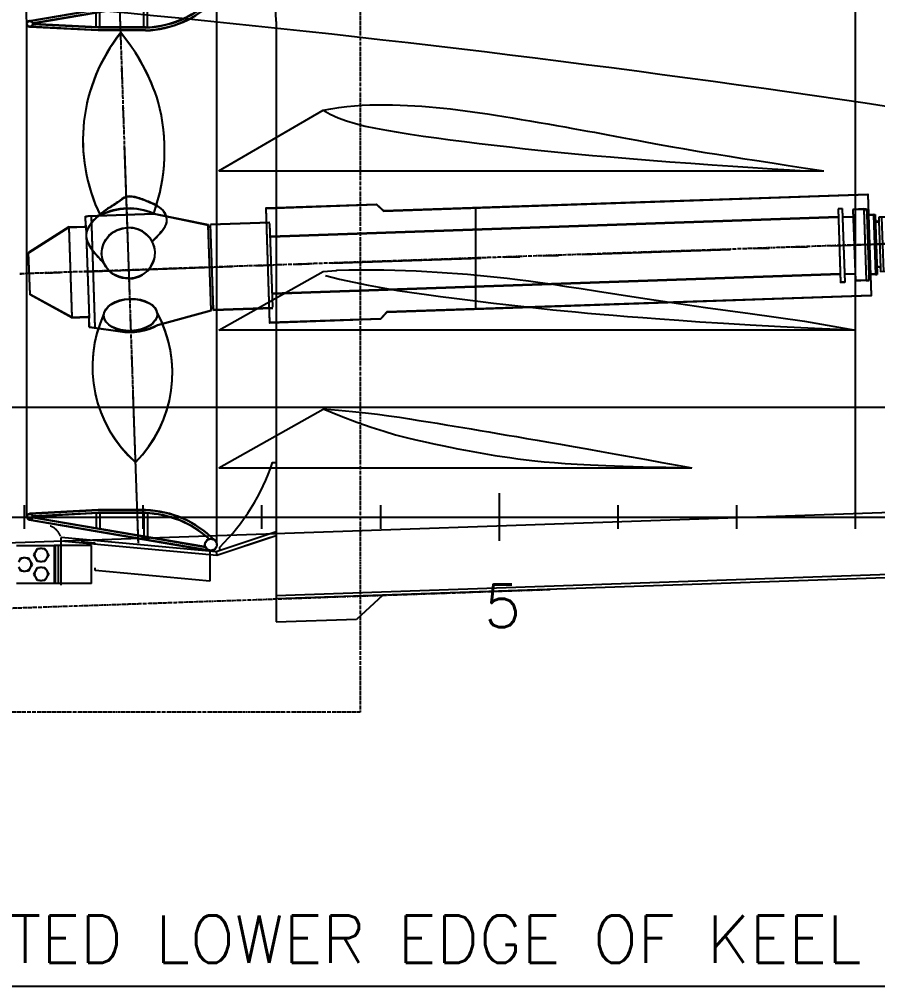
# Model space of a CAD drawing. Extents: x -79364 to 3230, y 28528 to 72157.
# Drawn here: x -72292 to -68678, y 46279 to 50351 of the extents above; entities that cross this region are included whole.
import ezdxf

# ---------------------------------------------------------------- set-up
doc = ezdxf.new("R2010")
doc.units = 0
doc.header["$LTSCALE"] = 500
for name, pattern in [('CENTER', [7, 4, -1, 1, -1]), ('DASHED', [0.75, 0.5, -0.25]), ('PHANTOM', [2.1, 1.25, -0.2, 0.125, -0.2, 0.125, -0.2])]:
    doc.linetypes.add(name, pattern=pattern)
doc.layers.get('0').update_dxf_attribs({"linetype": 'CONTINUOUS'})
for name, color, linetype in [('3D_VISIBLE', 40, 'CONTINUOUS'), ('A0CO1', 1, 'CONTINUOUS'), ('DIM_SYMB', 3, 'CONTINUOUS'), ('S0CE1', 1, 'CENTER'), ('S0CO1', 1, 'CONTINUOUS'), ('S0CO2', 2, 'CONTINUOUS'), ('S0CO3', 3, 'CONTINUOUS'), ('S0DA1', 1, 'DASHED'), ('S0PH1', 1, 'PHANTOM'), ('S0TX2', 2, 'CONTINUOUS')]:
    doc.layers.add(name, color=color, linetype=linetype)
doc.layers.add('AM_5', color=1, linetype='CONTINUOUS', lineweight=25)
doc.styles.add('18', font='romans', dxfattribs={"height": 180})
doc.styles.add('ROMANS', font='romans.shx', dxfattribs={"height": 200})

# ---------------------------------------------------------------- blocks, each defined once
blk = doc.blocks.new('A$C64097268')
for p, q in [((2500, -100), (2500, 100)), ((500, -50), (500, 50)), ((1000, -50), (1000, 50)), ((1500, -50), (1500, 50)), ((2000, -50), (2000, 50)), ((3000, -50), (3000, 50)), ((3500, -50), (3500, 50)), ((4000, -50), (4000, 50)), ((-2758.9, 0), (35128.7, 0))]:
    blk.add_line(p, q)
at = {"layer": 'S0TX2', "style": '18'}
blk.add_text('5', height=180, dxfattribs=at).set_placement((2436.2, -464.2))
blk = doc.blocks.new('*S9')
at = {"layer": 'AM_5', "color": 1}
blk.add_line((-469929.8, -26161.2), (-475396.5, -26161.2), dxfattribs=at)
at = {"layer": 'AM_5', "color": 2, "insert": (-475196.5, -26061.2), "char_height": 200, "attachment_point": 7, "style": 'ROMANS'}
blk.add_mtext('ELONGATED LOWER EDGE OF KEEL', dxfattribs=at)
blk = doc.blocks.new('DYSE')
at = {"color": 0, "linetype": 'ByBlock'}
for p, q in [((-419.6, 1049.8), (340.8, 1179.6)), ((-405.3, 1040.1), (321.8, 1164.2)), ((370, -1155), (370, 1155)), ((62.5, 1022), (62.5, 1120)), ((77.5, 1022.4), (77.5, 1122.5)), ((-137.5, 1022.4), (-137.5, 1085.8)), ((-122.5, 1022), (-122.5, 1088.4)), ((-430, -1037.5), (-430, 1037.5)), ((-130, 1010), (-418.2, 1025)), ((-129.4, 1022), (-405.1, 1036.4)), ((70, 1022), (-130, 1022)), ((70, 1010), (-130, 1010)), ((-130, -1010), (-418.2, -1025)), ((70, -1010), (-130, -1010)), ((-419.6, -1049.8), (340.8, -1179.6)), ((-405.3, -1040.1), (321.8, -1164.2)), ((-129.4, -1022), (-405.1, -1036.4)), ((-137.5, -1022.4), (-137.5, -1085.8)), ((70, -1022), (-130, -1022)), ((-122.5, -1022), (-122.5, -1088.4)), ((62.5, -1022), (62.5, -1120)), ((77.5, -1022.4), (77.5, -1122.5))]:
    blk.add_line(p, q, dxfattribs=at)
for centre, radius in [((345, 1155), 25), ((-417.5, 1037.5), 12.5), ((-417.5, -1037.5), 12.5), ((345, -1155), 25)]:
    blk.add_circle(centre, radius, dxfattribs=at)
for centre, radius, start, end in [((54.1, 1446.4), 424.7, 272.0802, 312.0173), ((54.1, 1446.4), 436.7, 272.0802, 314.7939), ((54.1, -1446.4), 436.7, 45.2061, 87.9198), ((54.1, -1446.4), 424.7, 47.9827, 87.9198)]:
    blk.add_arc(centre, radius, start, end, dxfattribs=at)
blk = doc.blocks.new('prop')
at = {"color": 0, "linetype": 'PHANTOM'}
for p, q in [((-6520.3, -484.7), (-6599.6, 1807.2)), ((-2977.7, 786.5), (-7020, 646.6))]:
    blk.add_line(p, q, dxfattribs=at)
at = {"color": 0, "linetype": 'ByBlock'}
for p, q in [((-6733, 891.1), (-6455.7, 900.7)), ((-6455.7, 900.7), (-6226.4, 854.2)), ((-3556.1, 921.6), (-3574.1, 921)), ((-3574.1, 921), (-3563.4, 611.1)), ((-3556.1, 921.6), (-3545.4, 611.8)), ((-3466.1, 919.7), (-3511.1, 918.1)), ((-3511.1, 918.1), (-3500.7, 618.3)), ((-3466.1, 919.7), (-3454.1, 920.1)), ((-3466.1, 919.7), (-3455.7, 619.9)), ((-3454.1, 920.1), (-3453.4, 900.1)), ((-3453.4, 899.7), (-3444.5, 641.2)), ((-3425.3, 896.1), (-3448.3, 895.3)), ((-3425.3, 896.1), (-3418.3, 896.3)), ((-3425.3, 896.1), (-3416.6, 646.2)), ((-3418.3, 896.3), (-3409.6, 646.5)), ((-6742.9, 888.9), (-6733, 891.1)), ((-6741.6, 851.4), (-6742.9, 888.9)), ((-6701.7, 420.4), (-6718, 891.6)), ((-5966.6, 863.2), (-6216.4, 854.5)), ((-5954.3, 508.4), (-5966.4, 858.2)), ((-3572.9, 886), (-5964.5, 803.2)), ((-3554.9, 886.6), (-3510, 888.1)), ((-3407.2, 866.7), (-3417.2, 866.3)), ((-3373, 887.9), (-3402.9, 886.9)), ((-3402.9, 886.9), (-3402.4, 871.9)), ((-3402.4, 871.8), (-3395.5, 672.5)), ((-3390.9, 887.3), (-3383, 657.4)), ((-3373, 887.9), (-3365, 658)), ((-3223.5, 868), (-3372.1, 862.9)), ((-3060.3, 871.2), (-3219.1, 865.7)), ((-3212.5, 693.3), (-3218.3, 863.2)), ((-6813.6, 843.9), (-6982.8, 736)), ((-6813.6, 843.9), (-6746.5, 846.2)), ((-6813.6, 843.9), (-6800.5, 464.1)), ((-6741.6, 851.4), (-6728.2, 461.6)), ((-6214, 494.4), (-6226.4, 854.2)), ((-6216.1, 844.5), (-6226.1, 844.2)), ((-6204, 494.7), (-6216.4, 854.5)), ((-6976.7, 560.1), (-6982.8, 736)), ((-3054.2, 696.3), (-3213, 690.8)), ((-3400.7, 676.8), (-3410.7, 676.5)), ((-3395.5, 672), (-3395, 657)), ((-3365, 658), (-3395, 657)), ((-3217.3, 688.2), (-3365.9, 683)), ((-3564.6, 646.1), (-5956.2, 563.4)), ((-3545.4, 611.8), (-3563.4, 611.1)), ((-3546.6, 646.7), (-3501.7, 648.3)), ((-3455.7, 619.9), (-3500.7, 618.3)), ((-3455.7, 619.9), (-3443.7, 620.3)), ((-3444.4, 640.3), (-3443.7, 620.3)), ((-3416.6, 646.2), (-3439.6, 645.4)), ((-3416.6, 646.2), (-3409.6, 646.5)), ((-6800.5, 464.1), (-6976.7, 560.1)), ((-6439.5, 432.2), (-6214, 494.4)), ((-6204.3, 504.7), (-6214.3, 504.4)), ((-5954.1, 503.4), (-6204, 494.7)), ((-6800.5, 464.1), (-6733.3, 466.4)), ((-6726.9, 424), (-6728.2, 461.6)), ((-6726.9, 424), (-6716.8, 422.6)), ((-6716.8, 422.6), (-6597.3, 405.2))]:
    blk.add_line(p, q, dxfattribs=at)
for centre, radius, start, end in [((-6032.4, 1209.8), 721.4, 141.189, 206.0562), ((-7229.5, 1128.7), 829.2, 17.0748, 40.0276), ((-7206.9, 1166.7), 796.9, 340.4993, 14.9376), ((-6560, 662.5), 260, 66.3435, 117.6205), ((-3448.4, 900.3), 5, 181.982, 271.982), ((-3407.4, 871.7), 5, 271.982, 1.982), ((-3223.3, 863.1), 5, 1.982, 91.982), ((-6746.6, 851.2), 5, 271.982, 1.982), ((-3217.5, 693.2), 5, 271.982, 1.982), ((-3400.5, 671.8), 5, 1.982, 91.982), ((-3439.4, 640.4), 5, 91.982, 181.982), ((-6733.1, 461.4), 5, 1.982, 91.982), ((-6177.1, 256.7), 536.8, 155.3826, 228.6089), ((-6913.9, 231.2), 536.8, 315.3551, 28.5814), ((-6560, 662.5), 260, 261.7418, 297.6205)]:
    blk.add_arc(centre, radius, start, end, dxfattribs=at)
at = {"color": 0, "linetype": 'ByBlock', "extrusion": (0, 0, -1)}
blk.add_ellipse((-6562.5, 734.9), major_axis=(-112.4, -3.9), ratio=0.951057, start_param=4.712389, end_param=7.853982, dxfattribs=at)
at = {"color": 0, "linetype": 'ByBlock'}
blk.add_ellipse((-6562.5, 734.9), major_axis=(112.4, 3.9), ratio=0.951057, start_param=4.712389, end_param=7.853982, dxfattribs=at)
blk.add_ellipse((-6553.5, 474.5), major_axis=(112.4, 3.9), ratio=0.601156, dxfattribs=at)
blk.add_open_spline([(-6462.3, 783.9), (-6447.4, 798.8), (-6423.3, 822.8), (-6393.2, 866), (-6412.3, 922.1), (-6467.5, 946.4), (-6519.1, 967.5), (-6571.3, 978.9), (-6609.2, 945.9), (-6661, 916.9), (-6709.6, 876), (-6748.3, 819.5), (-6732.1, 772.9), (-6708.9, 740.5), (-6686.8, 715.1), (-6671.7, 698.8), (-6666, 692.7)], degree=3, knots=[0, 0, 0, 0, 64.260021, 103.085786, 148.622705, 219.027051, 273.523189, 321.758021, 365.484513, 415.100283, 501.284562, 557.718429, 603.151572, 637.143826, 678.516802, 703.690515, 703.690515, 703.690515, 703.690515], dxfattribs=at)

msp = doc.modelspace()

# ---------------------------------------------------------------- linework, layer by layer
at = {"color": 0, "linetype": 'PHANTOM', "ltscale": 0.02}
for p, q in [((-71791.12, 48147.982), (-71870.437, 50439.965)), ((-68248.556, 49419.224), (-72290.782, 49279.338))]:
    msp.add_line(p, q, dxfattribs=at)
at = {"color": 0, "linetype": 'ByBlock'}
for p, q in [((-72013.763, 49521.658), (-72003.831, 49523.809)), ((-72012.462, 49484.086), (-72013.763, 49521.658)), ((-72003.831, 49523.809), (-71726.497, 49533.407)), ((-71972.533, 49053.099), (-71988.84, 49524.328)), ((-71726.497, 49533.407), (-71497.252, 49486.907)), ((-68843.737, 49518.699), (-71235.332, 49435.935)), ((-68826.958, 49554.3), (-68844.948, 49553.678)), ((-68844.948, 49553.678), (-68834.226, 49243.863)), ((-68826.958, 49554.3), (-68816.237, 49244.486)), ((-68825.748, 49519.321), (-68780.864, 49520.875)), ((-68736.929, 49552.413), (-68781.902, 49550.857)), ((-68781.902, 49550.857), (-68771.526, 49251.036)), ((-68736.929, 49552.413), (-68724.936, 49552.828)), ((-68736.929, 49552.413), (-68726.553, 49252.592)), ((-68724.936, 49552.828), (-68724.244, 49532.84)), ((-68724.229, 49532.387), (-68715.283, 49273.89)), ((-68696.088, 49528.811), (-68719.074, 49528.016)), ((-68696.088, 49528.811), (-68689.092, 49529.053)), ((-68696.088, 49528.811), (-68687.442, 49278.961)), ((-68689.092, 49529.053), (-68680.446, 49279.203)), ((-72084.418, 49476.593), (-72017.286, 49478.916)), ((-72012.462, 49484.086), (-71998.974, 49094.319)), ((-71484.801, 49127.122), (-71497.252, 49486.907)), ((-71486.912, 49477.258), (-71496.906, 49476.913)), ((-71237.407, 49495.899), (-71487.258, 49487.252)), ((-71474.807, 49127.468), (-71487.258, 49487.252)), ((-71225.129, 49141.111), (-71237.234, 49490.902)), ((-68678.061, 49499.417), (-68688.055, 49499.071)), ((-72084.418, 49476.593), (-72253.615, 49368.677)), ((-72084.418, 49476.593), (-72071.275, 49096.82)), ((-72247.528, 49192.782), (-72253.615, 49368.677)), ((-68835.437, 49278.842), (-71227.032, 49196.078)), ((-68817.447, 49279.465), (-68772.564, 49281.018)), ((-68687.442, 49278.961), (-68710.428, 49278.165)), ((-68687.442, 49278.961), (-68680.446, 49279.203)), ((-68671.49, 49309.531), (-68681.484, 49309.185)), ((-68816.237, 49244.486), (-68834.226, 49243.863)), ((-68726.553, 49252.592), (-68771.526, 49251.036)), ((-68726.553, 49252.592), (-68714.56, 49253.007)), ((-68715.252, 49272.996), (-68714.56, 49253.007)), ((-72071.275, 49096.82), (-72247.528, 49192.782)), ((-71710.283, 49064.885), (-71484.801, 49127.122)), ((-71475.153, 49137.462), (-71485.147, 49137.116)), ((-71224.956, 49136.114), (-71474.807, 49127.468)), ((-72071.275, 49096.82), (-72004.144, 49099.143)), ((-71997.674, 49056.748), (-71998.974, 49094.319)), ((-71997.674, 49056.748), (-71987.617, 49055.288)), ((-71987.617, 49055.288), (-71868.168, 49037.951))]:
    msp.add_line(p, q, dxfattribs=at)
for centre, radius, start, end in [((-71303.27, 49842.508), 721.414, 141.188973, 206.056165), ((-72500.319, 49761.383), 829.152, 17.074806, 40.027559), ((-72477.682, 49799.425), 796.897, 340.499335, 14.937574), ((-71830.823, 49295.255), 260, 66.343458, 117.620542), ((-68719.247, 49533.013), 5, 181.982, 271.982), ((-72017.459, 49483.913), 5, 271.982, 1.982), ((-68678.234, 49504.414), 5, 271.982, 1.982), ((-68710.255, 49273.168), 5, 91.982, 181.982), ((-71447.904, 48889.447), 536.813, 155.382645, 228.608912), ((-72184.772, 48863.947), 536.813, 315.355088, 28.581355), ((-72003.971, 49094.146), 5, 1.982, 91.982), ((-71830.823, 49295.255), 260, 261.741801, 297.620542)]:
    msp.add_arc(centre, radius, start, end, dxfattribs=at)
at = {"color": 0, "linetype": 'ByBlock', "extrusion": (0, 0, -1)}
msp.add_ellipse((-71833.328, 49367.646), major_axis=(-112.433, -3.891), ratio=0.95105652, start_param=4.71238898, end_param=7.85398163, dxfattribs=at)
at = {"color": 0, "linetype": 'ByBlock'}
msp.add_ellipse((-71833.328, 49367.646), major_axis=(112.433, 3.891), ratio=0.95105652, start_param=4.71238898, end_param=7.85398163, dxfattribs=at)
msp.add_ellipse((-71824.316, 49107.238), major_axis=(112.433, 3.891), ratio=0.60115599, dxfattribs=at)
msp.add_open_spline([(-71733.14, 49416.636), (-71718.173, 49431.564), (-71694.164, 49455.512), (-71664.04, 49498.716), (-71683.149, 49554.777), (-71738.311, 49579.172), (-71789.913, 49600.232), (-71842.15, 49611.6), (-71880.07, 49578.59), (-71931.833, 49549.64), (-71980.427, 49508.719), (-72019.077, 49452.226), (-72002.942, 49405.63), (-71979.713, 49373.208), (-71957.61, 49347.82), (-71942.541, 49331.56), (-71936.84, 49325.409)], degree=3, knots=[0, 0, 0, 0, 64.26002065, 103.08578648, 148.62270455, 219.02705097, 273.52318852, 321.75802126, 365.484513, 415.10028338, 501.28456221, 557.71842877, 603.15157241, 637.14382572, 678.51680176, 703.69051515, 703.69051515, 703.69051515, 703.69051515], dxfattribs=at)
at = {"layer": '3D_VISIBLE', "color": 0}
for p, q in [((-72303.823, 48135.725), (-72145.823, 48135.725)), ((-72145.823, 48135.725), (-72145.823, 47975.725)), ((-72140.823, 48135.725), (-72145.823, 48135.725)), ((-72140.823, 47975.725), (-72140.823, 48135.725)), ((-72128.823, 48135.725), (-72140.823, 48135.725)), ((-72128.823, 48135.725), (-72128.823, 47975.725)), ((-71988.823, 48135.725), (-72128.823, 48135.725)), ((-71988.823, 47975.725), (-71988.823, 48135.725)), ((-72232.077, 48095.725), (-72226.088, 48106.099)), ((-72226.088, 48085.352), (-72232.077, 48095.725)), ((-72222.189, 48112.852), (-72226.088, 48106.099)), ((-72222.189, 48112.852), (-72216.2, 48123.225)), ((-72216.2, 48123.225), (-72204.222, 48123.225)), ((-72196.424, 48123.225), (-72204.222, 48123.225)), ((-72196.424, 48123.225), (-72184.446, 48123.225)), ((-72184.446, 48123.225), (-72178.456, 48112.852)), ((-72178.456, 48112.852), (-72174.558, 48106.099)), ((-72174.558, 48106.099), (-72168.569, 48095.725)), ((-72168.569, 48095.725), (-72174.558, 48085.352)), ((-72292.189, 48072.852), (-72296.088, 48066.099)), ((-72292.189, 48072.852), (-72286.2, 48083.225)), ((-72286.2, 48083.225), (-72274.222, 48083.225)), ((-72266.424, 48083.225), (-72274.222, 48083.225)), ((-72266.424, 48083.225), (-72254.446, 48083.225)), ((-72254.446, 48083.225), (-72248.456, 48072.852)), ((-72248.456, 48072.852), (-72244.558, 48066.099)), ((-72244.558, 48066.099), (-72238.569, 48055.725)), ((-72238.569, 48055.725), (-72244.558, 48045.352)), ((-72226.088, 48085.352), (-72222.189, 48078.599)), ((-72216.2, 48068.225), (-72222.189, 48078.599)), ((-72204.222, 48068.225), (-72216.2, 48068.225)), ((-72204.222, 48068.225), (-72196.424, 48068.225)), ((-72184.446, 48068.225), (-72196.424, 48068.225)), ((-72178.456, 48078.599), (-72184.446, 48068.225)), ((-72178.456, 48078.599), (-72174.558, 48085.352)), ((-72296.088, 48045.352), (-72292.189, 48038.599)), ((-72286.2, 48028.225), (-72292.189, 48038.599)), ((-72274.222, 48028.225), (-72286.2, 48028.225)), ((-72274.222, 48028.225), (-72266.424, 48028.225)), ((-72254.446, 48028.225), (-72266.424, 48028.225)), ((-72248.456, 48038.599), (-72254.446, 48028.225)), ((-72248.456, 48038.599), (-72244.558, 48045.352)), ((-72232.077, 48015.725), (-72226.088, 48026.099)), ((-72226.088, 48005.352), (-72232.077, 48015.725)), ((-72222.189, 48032.852), (-72226.088, 48026.099)), ((-72222.189, 48032.852), (-72216.2, 48043.225)), ((-72216.2, 48043.225), (-72204.222, 48043.225)), ((-72196.424, 48043.225), (-72204.222, 48043.225)), ((-72196.424, 48043.225), (-72184.446, 48043.225)), ((-72184.446, 48043.225), (-72178.456, 48032.852)), ((-72178.456, 48032.852), (-72174.558, 48026.099)), ((-72174.558, 48026.099), (-72168.569, 48015.725)), ((-72168.569, 48015.725), (-72174.558, 48005.352)), ((-72145.823, 47975.725), (-72303.823, 47975.725)), ((-72226.088, 48005.352), (-72222.189, 47998.599)), ((-72216.2, 47988.225), (-72222.189, 47998.599)), ((-72204.222, 47988.225), (-72216.2, 47988.225)), ((-72204.222, 47988.225), (-72196.424, 47988.225)), ((-72184.446, 47988.225), (-72196.424, 47988.225)), ((-72178.456, 47998.599), (-72184.446, 47988.225)), ((-72178.456, 47998.599), (-72174.558, 48005.352)), ((-72140.823, 47975.725), (-72145.823, 47975.725)), ((-72128.823, 47975.725), (-72140.823, 47975.725)), ((-71988.823, 47975.725), (-72128.823, 47975.725))]:
    msp.add_line(p, q, dxfattribs=at)
for centre, start, end in [((-72200.323, 48095.725), 158.06927, 201.93069), ((-72200.323, 48095.725), 98.069257, 141.93073), ((-72200.323, 48095.725), 38.069288, 81.930743), ((-72200.323, 48095.725), 338.06933, 21.93071), ((-72270.323, 48055.725), 98.069257, 141.93073), ((-72270.323, 48055.725), 38.069288, 81.930743), ((-72270.323, 48055.725), 338.06933, 21.93071), ((-72200.323, 48095.725), 218.06931, 261.93065), ((-72200.323, 48095.725), 278.06935, 321.93067), ((-72270.323, 48055.725), 218.06931, 261.93065), ((-72270.323, 48055.725), 278.06935, 321.93067), ((-72200.323, 48015.725), 158.06927, 201.93069), ((-72200.323, 48015.725), 98.069257, 141.93073), ((-72200.323, 48015.725), 38.069288, 81.930743), ((-72200.323, 48015.725), 338.06933, 21.93071), ((-72200.323, 48015.725), 218.06931, 261.93065), ((-72200.323, 48015.725), 278.06935, 321.93067)]:
    msp.add_arc(centre, 27.775, start, end, dxfattribs=at)
at = {"layer": 'DIM_SYMB', "color": 0}
msp.add_line((-72203.274, 48092.402), (-72203.274, 48092.402), dxfattribs=at)
msp.add_line((-72203.274, 48092.402), (-72203.274, 48092.402), dxfattribs=at)
at = {"layer": 'S0CE1', "color": 0, "linetype": 'CENTER'}
msp.add_line((-74572.823, 48255.546), (-41439.86, 48255.546), dxfattribs=at)
at = {"layer": 'S0CO1', "color": 0}
msp.add_line((-70370.823, 49130.653), (-70370.823, 49557.9), dxfattribs=at)
at = {"layer": 'S0CO1', "color": 0, "linetype": 'Continuous'}
msp.add_line((-75348.424, 48718.23), (-36402.495, 48718.23), dxfattribs=at)
at = {"layer": 'S0CO1', "color": 0, "flags": 128}
msp.add_lwpolyline([(-73770.823, 50531.725, -0.028604), (-66920.823, 49701.725, -0.004765), (-65462.888, 49425.428, 0.003277), (-64005.78, 49144.797, 0.007293), (-62543.201, 48895.053, 0.015333), (-61070.823, 48711.725, 0.016091), (-59697.1, 48627.761, 0.00831463), (-58975.549, 48618.95, 0.00831463)], format="xyb", dxfattribs=at)
at = {"layer": 'S0CO1', "color": 0}
for points in [[(-70744.564, 49118.928), (-70771.594, 49089.993), (-71237.136, 49074.141), (-71253.573, 49556.861), (-70788.34, 49572.703), (-70759.402, 49545.67), (-68719.528, 49615.122), (-68704.998, 49188.369)], [(-70744.564, 49116.928), (-70771.594, 49087.993), (-71237.136, 49072.141), (-71253.573, 49554.861), (-70788.34, 49570.703), (-70759.402, 49543.67), (-68719.528, 49613.122), (-68704.998, 49186.369)]]:
    msp.add_lwpolyline(points, close=True, dxfattribs=at)
msp.add_lwpolyline([(-70370.823, 49557.9), (-68719.528, 49614.122), (-68704.998, 49187.369), (-70370.823, 49130.653)], dxfattribs=at)
at = {"layer": 'S0CO2', "color": 0}
for p, q in [((-72260.823, 50331.755), (-72270.823, 50596.725)), ((-71451.915, 49712.725), (-71012.982, 49968.128)), ((-71451.915, 49712.725), (-68904.243, 49712.725)), ((-71451.915, 49042.725), (-71012.982, 49289.842)), ((-68770.823, 49042.725), (-71451.915, 49042.725)), ((-71451.915, 48462.725), (-71012.982, 48709.98)), ((-71451.915, 48462.725), (-69459.869, 48462.725)), ((-71210.823, 48461.725), (-71210.823, 48410.575)), ((-71210.823, 48192.795), (-71462.94, 48108.98)), ((-71240.036, 48183.083), (-71462.94, 48108.98)), ((-71210.823, 48176.988), (-71461.187, 48093.755)), ((-71462.94, 48108.98), (-72115.823, 48168.984)), ((-72115.823, 48135.725), (-72115.823, 48168.984)), ((-71461.187, 48093.755), (-72115.823, 48153.921)), ((-71235.304, 48168.849), (-71460.823, 48093.877)), ((-71462.94, 48108.98), (-71460.823, 48093.877)), ((-71462.94, 48108.98), (-71460.823, 48093.877)), ((-72115.823, 47968.141), (-72115.823, 47975.725))]:
    msp.add_line(p, q, dxfattribs=at)
for points in [[(-71013.492, 49968.027), (-70980.077, 49974.614), (-70946.837, 49979.874), (-70913.79, 49983.934), (-70880.955, 49986.925), (-70848.351, 49988.972), (-70815.997, 49990.206), (-70783.912, 49990.755), (-70752.115, 49990.745), (-70720.616, 49990.288), (-70689.396, 49989.42), (-70658.427, 49988.159), (-70627.68, 49986.522), (-70597.127, 49984.528), (-70566.74, 49982.193), (-70536.492, 49979.537), (-70506.353, 49976.577), (-70476.27, 49973.326), (-70446.084, 49969.779), (-70415.613, 49965.926), (-70384.671, 49961.756), (-70353.075, 49957.26), (-70320.641, 49952.427), (-70287.185, 49947.247), (-70252.522, 49941.711), (-70216.572, 49935.823), (-70179.661, 49929.656), (-70142.218, 49923.295), (-70104.673, 49916.827), (-70067.455, 49910.34), (-70030.993, 49903.919), (-69995.717, 49897.653), (-69962.057, 49891.627), (-69930.289, 49885.9), (-69900.085, 49880.415), (-69870.964, 49875.089), (-69842.447, 49869.836), (-69814.052, 49864.572), (-69785.299, 49859.212), (-69755.709, 49853.671), (-69724.799, 49847.866), (-69692.157, 49841.728), (-69657.629, 49835.263), (-69621.13, 49828.491), (-69582.574, 49821.436), (-69541.874, 49814.119), (-69498.946, 49806.561), (-69453.702, 49798.786), (-69406.057, 49790.815), (-69355.878, 49782.65), (-69302.846, 49774.218), (-69246.595, 49765.423), (-69186.758, 49756.172), (-69122.971, 49746.371), (-69054.866, 49735.925), (-68982.079, 49724.742), (-68904.243, 49712.725)], [(-71012.982, 49289.842), (-70958.651, 49292.928), (-70955.853, 49295.072), (-70904.49, 49296.368), (-70854.462, 49296.907), (-70805.672, 49296.782), (-70758.02, 49296.084), (-70711.408, 49294.907), (-70665.736, 49293.341), (-70620.906, 49291.464), (-70576.819, 49289.289), (-70533.374, 49286.812), (-70490.472, 49284.031), (-70448.014, 49280.943), (-70405.901, 49277.546), (-70364.031, 49273.835), (-70322.307, 49269.809), (-70280.521, 49265.447), (-70238.032, 49260.662), (-70194.092, 49255.348), (-70147.954, 49249.4), (-70098.869, 49242.713), (-70046.089, 49235.182), (-69988.867, 49226.7), (-69926.454, 49217.165), (-69857.241, 49206.376), (-69776.174, 49193.763), (-69677.336, 49178.662), (-69554.811, 49160.408), (-69402.685, 49138.338), (-69215.039, 49111.787), (-68985.96, 49080.092), (-68770.823, 49042.725)], [(-71012.982, 48710.381), (-70948.651, 48705.643), (-70889.322, 48700.334), (-70834.484, 48694.563), (-70783.624, 48688.439), (-70736.23, 48682.07), (-70691.79, 48675.567), (-70649.792, 48669.037), (-70609.723, 48662.591), (-70571.109, 48656.312), (-70533.622, 48650.179), (-70496.971, 48644.147), (-70460.864, 48638.169), (-70425.011, 48632.201), (-70389.121, 48626.194), (-70352.902, 48620.105), (-70316.065, 48613.887), (-70278.309, 48607.491), (-70239.299, 48600.854), (-70198.692, 48593.911), (-70156.144, 48586.596), (-70111.313, 48578.844), (-70063.854, 48570.589), (-70013.424, 48561.765), (-69959.68, 48552.307), (-69902.454, 48542.183), (-69842.291, 48531.495), (-69779.907, 48520.379), (-69716.024, 48508.97), (-69651.359, 48497.405), (-69586.632, 48485.818), (-69522.562, 48474.347), (-69459.869, 48463.126)], [(-64720.823, 48410.275), (-66770.823, 48064.176), (-71210.823, 47910.541)], [(-71210.823, 47925.55), (-66772.337, 48079.132), (-64834.156, 48406.354)], [(-70761.538, 47927.144), (-70761.538, 47927.144), (-70873.178, 47824.19)], [(-70873.178, 47824.19), (-71210.479, 47812.484)]]:
    msp.add_lwpolyline(points, dxfattribs=at)
msp.add_lwpolyline([(-71447.94, 48113.966), (-71447.94, 48128.966, 0.11498827), (-71225.823, 48484.705), (-71210.823, 48484.705)], format="xyb", dxfattribs=at)
at = {"layer": 'S0CO3', "color": 0}
for p, q in [((-68770.823, 48268.887), (-68770.823, 51332.23)), ((-71210.823, 50341.725), (-71210.823, 47814.677)), ((-71210.823, 50340.725), (-71210.823, 48184.705)), ((-72770.823, 48131.726), (-64079.326, 48432.473))]:
    msp.add_line(p, q, dxfattribs=at)
msp.add_arc((-71643.259, 50341.725), 432.436, 0.000009, 73.552809, dxfattribs=at)
at = {"layer": 'S0DA1', "color": 0}
msp.add_line((-72115.823, 47975.725), (-72115.823, 48135.725), dxfattribs=at)
at = {"layer": 'S0PH1', "color": 0, "ltscale": 0.02}
msp.add_line((-70056.845, 47949.471), (-74809.012, 47785.034), dxfattribs=at)
msp.add_lwpolyline([(-74809.012, 53045.987), (-70857.826, 53045.987), (-70857.826, 47434.395), (-74809.012, 47434.395)], close=True, dxfattribs=at)
at = {"layer": 'S0PH1', "color": 0}
for points in [[(-71012.982, 49968.128), (-70983.171, 49951.069), (-70950.553, 49936.185), (-70915.16, 49923.175), (-70877.02, 49911.737), (-70836.164, 49901.567), (-70792.622, 49892.365), (-70746.423, 49883.829), (-70697.598, 49875.656), (-70646.2, 49867.595), (-70592.377, 49859.604), (-70536.3, 49851.689), (-70478.14, 49843.859), (-70418.069, 49836.121), (-70356.258, 49828.482), (-70292.877, 49820.95), (-70228.099, 49813.534), (-70162.015, 49806.237), (-70094.4, 49799.055), (-70024.95, 49791.981), (-69953.361, 49785.006), (-69879.329, 49778.124), (-69802.551, 49771.325), (-69722.72, 49764.603), (-69639.535, 49757.95), (-69553.013, 49751.371), (-69464.468, 49744.921), (-69375.533, 49738.668), (-69287.846, 49732.68), (-69203.04, 49727.023), (-69122.752, 49721.767), (-69048.617, 49716.978), (-68982.27, 49712.725)], [(-71012.982, 48710.381), (-70937.9, 48680.095), (-70870.722, 48654.746), (-70810.562, 48633.717), (-70756.537, 48616.389), (-70707.76, 48602.147), (-70663.347, 48590.37), (-70622.412, 48580.443), (-70584.07, 48571.746), (-70547.547, 48563.757), (-70512.509, 48556.324), (-70478.736, 48549.393), (-70446.005, 48542.908), (-70414.095, 48536.812), (-70382.785, 48531.049), (-70351.851, 48525.564), (-70321.073, 48520.301), (-70290.2, 48515.214), (-70258.872, 48510.299), (-70226.697, 48505.562), (-70193.288, 48501.009), (-70158.254, 48496.647), (-70121.205, 48492.482), (-70081.751, 48488.52), (-70039.504, 48484.767), (-69993.889, 48481.229), (-69943.596, 48477.915), (-69887.129, 48474.831), (-69822.994, 48471.985), (-69749.695, 48469.384), (-69665.738, 48467.035), (-69569.627, 48464.947), (-69459.869, 48463.126)]]:
    msp.add_lwpolyline(points, dxfattribs=at)
at = {"layer": 'S0PH1', "color": 0, "flags": 128}
msp.add_lwpolyline([(-71490.03, 48113.612), (-71490.03, 47985.943), (-71973.823, 48030.407), (-71973.823, 48145.891), (-72115.365, 48158.9, 0.37892603), (-72185.823, 48221.56), (-72185.823, 48232.404)], format="xyb", dxfattribs=at)
at = {"layer": 'S0PH1', "color": 0}
msp.add_polyline3d([(-71003.059, 49272.993, 0), (-70944.448, 49257.545, 0), (-70884.459, 49243.681, 0), (-70823.51, 49231.23, 0), (-70762.025, 49220.019, 0), (-70700.424, 49209.879, 0), (-70639.129, 49200.638, 0), (-70578.561, 49192.126, 0), (-70519.142, 49184.171, 0), (-70461.212, 49176.629, 0), (-70404.786, 49169.46, 0), (-70349.799, 49162.648, 0), (-70296.186, 49156.181, 0), (-70243.882, 49150.044, 0), (-70192.82, 49144.222, 0), (-70142.936, 49138.701, 0), (-70094.164, 49133.468, 0), (-70046.302, 49128.497, 0), (-69998.602, 49123.726, 0), (-69950.18, 49119.079, 0), (-69900.151, 49114.484, 0), (-69847.63, 49109.866, 0), (-69791.733, 49105.151, 0), (-69731.576, 49100.266, 0), (-69666.274, 49095.137, 0), (-69594.806, 49089.702, 0), (-69515.612, 49083.954, 0), (-69426.994, 49077.9, 0), (-69327.255, 49071.544, 0), (-69214.699, 49064.892, 0), (-69087.628, 49057.95, 0), (-68944.345, 49050.725, 0), (-68783.155, 49043.22, 0)], dxfattribs=at)

# ---------------------------------------------------------------- block references
at = {"layer": 'A0CO1', "color": 0}
for p in [(-71830.823, 49295.255), (-71830.823, 49293.255)]:
    msp.add_blockref('DYSE', p, dxfattribs=at)
at = {"layer": 'AM_5', "color": 0}
msp.add_blockref('*S9', (401839.614, 72439.783), dxfattribs=at)
at = {"layer": 'S0CO1', "color": 0}
msp.add_blockref('prop', (-65270.823, 48630.725), dxfattribs=at)
at = {"layer": 'S0CO1', "color": 0, "linetype": 'CENTER'}
msp.add_blockref('A$C64097268', (-72770.823, 48255.546), dxfattribs=at)

doc.saveas('drawing.dxf')
